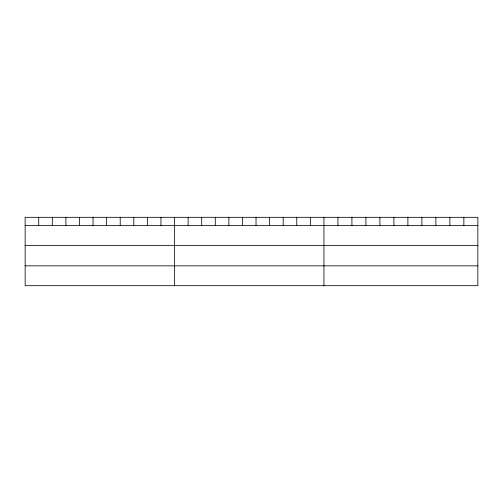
<?xml version="1.0" encoding="UTF-8"?>
<svg xmlns="http://www.w3.org/2000/svg" width="503" height="503" viewBox="0 0 503 503"><rect width="100%" height="100%" fill="white"/><g stroke="black" fill="none" stroke-linecap="round" stroke-linejoin="round"><path stroke-width="0.75" d="M477.85 225.564L477.85 285.691L25.15 285.691L25.15 217.309L477.85 217.309L477.85 225.564L25.15 225.564M25.15 245.407L477.85 245.407M25.15 265.848L477.85 265.848M463.86 217.309L463.86 225.564M449.864 217.309L449.864 225.564M435.875 217.309L435.875 225.564M421.879 217.309L421.879 225.564M407.889 217.309L407.889 225.564M393.893 217.309L393.893 225.564M379.903 217.309L379.903 225.564M365.907 217.309L365.907 225.564M351.918 217.309L351.918 225.564M337.922 217.309L337.922 225.564M323.932 217.309L323.932 285.691M310.351 217.309L310.351 225.564M296.77 217.309L296.77 225.564M283.189 217.309L283.189 225.564M269.608 217.309L269.608 225.564M256.027 217.309L256.027 225.564M242.446 217.309L242.446 225.564M228.865 217.309L228.865 225.564M215.284 217.309L215.284 225.564M201.703 217.309L201.703 225.564M188.122 217.309L188.122 225.564M174.541 217.309L174.541 285.691M160.96 217.309L160.96 225.564M147.379 217.309L147.379 225.564M133.798 217.309L133.798 225.564M120.217 217.309L120.217 225.564M106.636 217.309L106.636 225.564M93.055 217.309L93.055 225.564M79.474 217.309L79.474 225.564M65.893 217.309L65.893 225.564M52.312 217.309L52.312 225.564M38.731 217.309L38.731 225.564"/></g></svg>
